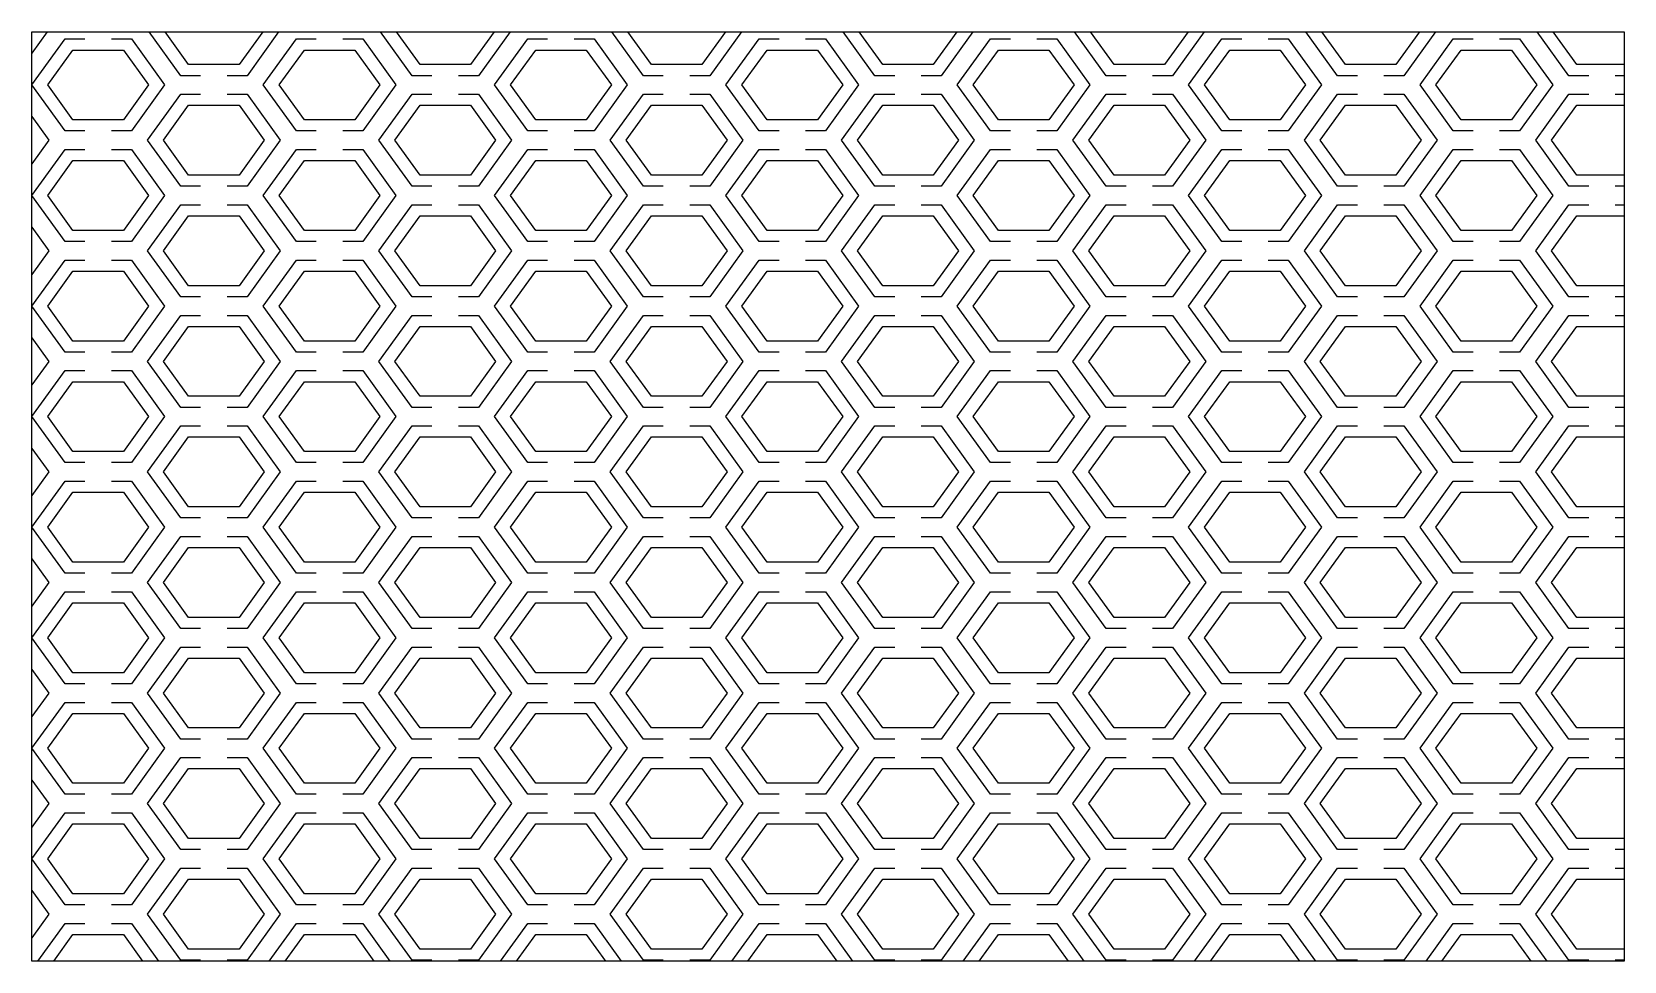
# Model space of a CAD drawing. Header units: millimetres. Extents: x 0 to 120, y 0 to 70.
import ezdxf

# ---------------------------------------------------------------- set-up
doc = ezdxf.new("R2010")
doc.units = ezdxf.units.MM
doc.layers.add('CUT', color=1, linetype='CONTINUOUS')

msp = doc.modelspace()

# ---------------------------------------------------------------- linework, layer by layer
at = {"layer": 'CUT'}
for p, q in [((1.1636, 70), (0, 68.3877)), ((120, 66.7), (119.334, 66.7)), ((119.334, 65.3), (120, 65.3)), ((120, 58.3718), (119.334, 58.3718)), ((119.334, 56.9718), (120, 56.9718)), ((120, 50.0436), (119.334, 50.0436)), ((119.334, 48.6436), (120, 48.6436)), ((120, 41.7154), (119.334, 41.7154)), ((119.334, 40.3154), (120, 40.3154)), ((120, 33.3872), (119.334, 33.3872)), ((119.334, 31.9872), (120, 31.9872)), ((120, 25.059), (119.334, 25.059)), ((119.334, 23.659), (120, 23.659)), ((120, 16.7308), (119.334, 16.7308)), ((119.334, 15.3308), (120, 15.3308)), ((120, 8.4026), (119.334, 8.4026)), ((119.334, 7.0026), (120, 7.0026)), ((120, 0.0744), (119.334, 0.0744))]:
    msp.add_line(p, q, dxfattribs=at)
for points in [[(0, 70), (120, 70), (120, 0), (0, 0), (0, 70)], [(12.718, 66.7), (11.218, 66.7), (8.8364, 70)], [(17.3996, 70), (15.618, 67.5314), (11.818, 67.5314), (10.0364, 70)], [(18.5996, 70), (16.218, 66.7), (14.718, 66.7)], [(30.154, 66.7), (28.654, 66.7), (26.2724, 70)], [(34.8356, 70), (33.054, 67.5314), (29.254, 67.5314), (27.4724, 70)], [(36.0356, 70), (33.654, 66.7), (32.154, 66.7)], [(47.59, 66.7), (46.09, 66.7), (43.7084, 70)], [(52.2716, 70), (50.49, 67.5314), (46.69, 67.5314), (44.9084, 70)], [(53.4716, 70), (51.09, 66.7), (49.59, 66.7)], [(65.026, 66.7), (63.526, 66.7), (61.1444, 70)], [(69.7076, 70), (67.926, 67.5314), (64.126, 67.5314), (62.3444, 70)], [(70.9076, 70), (68.526, 66.7), (67.026, 66.7)], [(82.462, 66.7), (80.962, 66.7), (78.5804, 70)], [(87.1436, 70), (85.362, 67.5314), (81.562, 67.5314), (79.7804, 70)], [(88.3436, 70), (85.962, 66.7), (84.462, 66.7)], [(99.898, 66.7), (98.398, 66.7), (96.0164, 70)], [(104.5796, 70), (102.798, 67.5314), (98.998, 67.5314), (97.2164, 70)], [(105.7796, 70), (103.398, 66.7), (101.898, 66.7)], [(117.334, 66.7), (115.834, 66.7), (113.4524, 70)], [(120, 67.5314), (116.434, 67.5314), (114.6524, 70)], [(4, 62.5359), (2.5, 62.5359), (0, 66), (2.5, 69.4641), (4, 69.4641)], [(8.8, 66), (6.9, 63.3673), (3.1, 63.3673), (1.2, 66), (3.1, 68.6327), (6.9, 68.6327), (8.8, 66)], [(6, 69.4641), (7.5, 69.4641), (10, 66), (7.5, 62.5359), (6, 62.5359)], [(21.436, 62.5359), (19.936, 62.5359), (17.436, 66), (19.936, 69.4641), (21.436, 69.4641)], [(26.236, 66), (24.336, 63.3673), (20.536, 63.3673), (18.636, 66), (20.536, 68.6327), (24.336, 68.6327), (26.236, 66)], [(23.436, 69.4641), (24.936, 69.4641), (27.436, 66), (24.936, 62.5359), (23.436, 62.5359)], [(38.872, 62.5359), (37.372, 62.5359), (34.872, 66), (37.372, 69.4641), (38.872, 69.4641)], [(43.672, 66), (41.772, 63.3673), (37.972, 63.3673), (36.072, 66), (37.972, 68.6327), (41.772, 68.6327), (43.672, 66)], [(40.872, 69.4641), (42.372, 69.4641), (44.872, 66), (42.372, 62.5359), (40.872, 62.5359)], [(56.308, 62.5359), (54.808, 62.5359), (52.308, 66), (54.808, 69.4641), (56.308, 69.4641)], [(61.108, 66), (59.208, 63.3673), (55.408, 63.3673), (53.508, 66), (55.408, 68.6327), (59.208, 68.6327), (61.108, 66)], [(58.308, 69.4641), (59.808, 69.4641), (62.308, 66), (59.808, 62.5359), (58.308, 62.5359)], [(73.744, 62.5359), (72.244, 62.5359), (69.744, 66), (72.244, 69.4641), (73.744, 69.4641)], [(78.544, 66), (76.644, 63.3673), (72.844, 63.3673), (70.944, 66), (72.844, 68.6327), (76.644, 68.6327), (78.544, 66)], [(75.744, 69.4641), (77.244, 69.4641), (79.744, 66), (77.244, 62.5359), (75.744, 62.5359)], [(91.18, 62.5359), (89.68, 62.5359), (87.18, 66), (89.68, 69.4641), (91.18, 69.4641)], [(95.98, 66), (94.08, 63.3673), (90.28, 63.3673), (88.38, 66), (90.28, 68.6327), (94.08, 68.6327), (95.98, 66)], [(93.18, 69.4641), (94.68, 69.4641), (97.18, 66), (94.68, 62.5359), (93.18, 62.5359)], [(108.616, 62.5359), (107.116, 62.5359), (104.616, 66), (107.116, 69.4641), (108.616, 69.4641)], [(113.416, 66), (111.516, 63.3673), (107.716, 63.3673), (105.816, 66), (107.716, 68.6327), (111.516, 68.6327), (113.416, 66)], [(110.616, 69.4641), (112.116, 69.4641), (114.616, 66), (112.116, 62.5359), (110.616, 62.5359)], [(12.718, 58.3718), (11.218, 58.3718), (8.718, 61.8359), (11.218, 65.3), (12.718, 65.3)], [(14.718, 65.3), (16.218, 65.3), (18.718, 61.8359), (16.218, 58.3718), (14.718, 58.3718)], [(30.154, 58.3718), (28.654, 58.3718), (26.154, 61.8359), (28.654, 65.3), (30.154, 65.3)], [(32.154, 65.3), (33.654, 65.3), (36.154, 61.8359), (33.654, 58.3718), (32.154, 58.3718)], [(47.59, 58.3718), (46.09, 58.3718), (43.59, 61.8359), (46.09, 65.3), (47.59, 65.3)], [(49.59, 65.3), (51.09, 65.3), (53.59, 61.8359), (51.09, 58.3718), (49.59, 58.3718)], [(65.026, 58.3718), (63.526, 58.3718), (61.026, 61.8359), (63.526, 65.3), (65.026, 65.3)], [(67.026, 65.3), (68.526, 65.3), (71.026, 61.8359), (68.526, 58.3718), (67.026, 58.3718)], [(82.462, 58.3718), (80.962, 58.3718), (78.462, 61.8359), (80.962, 65.3), (82.462, 65.3)], [(84.462, 65.3), (85.962, 65.3), (88.462, 61.8359), (85.962, 58.3718), (84.462, 58.3718)], [(99.898, 58.3718), (98.398, 58.3718), (95.898, 61.8359), (98.398, 65.3), (99.898, 65.3)], [(101.898, 65.3), (103.398, 65.3), (105.898, 61.8359), (103.398, 58.3718), (101.898, 58.3718)], [(117.334, 58.3718), (115.834, 58.3718), (113.334, 61.8359), (115.834, 65.3), (117.334, 65.3)], [(0, 63.6123), (1.282, 61.8359), (0, 60.0595)], [(17.518, 61.8359), (15.618, 59.2032), (11.818, 59.2032), (9.918, 61.8359), (11.818, 64.4686), (15.618, 64.4686), (17.518, 61.8359)], [(34.954, 61.8359), (33.054, 59.2032), (29.254, 59.2032), (27.354, 61.8359), (29.254, 64.4686), (33.054, 64.4686), (34.954, 61.8359)], [(52.39, 61.8359), (50.49, 59.2032), (46.69, 59.2032), (44.79, 61.8359), (46.69, 64.4686), (50.49, 64.4686), (52.39, 61.8359)], [(69.826, 61.8359), (67.926, 59.2032), (64.126, 59.2032), (62.226, 61.8359), (64.126, 64.4686), (67.926, 64.4686), (69.826, 61.8359)], [(87.262, 61.8359), (85.362, 59.2032), (81.562, 59.2032), (79.662, 61.8359), (81.562, 64.4686), (85.362, 64.4686), (87.262, 61.8359)], [(104.698, 61.8359), (102.798, 59.2032), (98.998, 59.2032), (97.098, 61.8359), (98.998, 64.4686), (102.798, 64.4686), (104.698, 61.8359)], [(120, 59.2032), (116.434, 59.2032), (114.534, 61.8359), (116.434, 64.4686), (120, 64.4686)], [(4, 54.2077), (2.5, 54.2077), (0, 57.6718), (2.5, 61.1359), (4, 61.1359)], [(8.8, 57.6718), (6.9, 55.0391), (3.1, 55.0391), (1.2, 57.6718), (3.1, 60.3045), (6.9, 60.3045), (8.8, 57.6718)], [(6, 61.1359), (7.5, 61.1359), (10, 57.6718), (7.5, 54.2077), (6, 54.2077)], [(21.436, 54.2077), (19.936, 54.2077), (17.436, 57.6718), (19.936, 61.1359), (21.436, 61.1359)], [(26.236, 57.6718), (24.336, 55.0391), (20.536, 55.0391), (18.636, 57.6718), (20.536, 60.3045), (24.336, 60.3045), (26.236, 57.6718)], [(23.436, 61.1359), (24.936, 61.1359), (27.436, 57.6718), (24.936, 54.2077), (23.436, 54.2077)], [(38.872, 54.2077), (37.372, 54.2077), (34.872, 57.6718), (37.372, 61.1359), (38.872, 61.1359)], [(43.672, 57.6718), (41.772, 55.0391), (37.972, 55.0391), (36.072, 57.6718), (37.972, 60.3045), (41.772, 60.3045), (43.672, 57.6718)], [(40.872, 61.1359), (42.372, 61.1359), (44.872, 57.6718), (42.372, 54.2077), (40.872, 54.2077)], [(56.308, 54.2077), (54.808, 54.2077), (52.308, 57.6718), (54.808, 61.1359), (56.308, 61.1359)], [(61.108, 57.6718), (59.208, 55.0391), (55.408, 55.0391), (53.508, 57.6718), (55.408, 60.3045), (59.208, 60.3045), (61.108, 57.6718)], [(58.308, 61.1359), (59.808, 61.1359), (62.308, 57.6718), (59.808, 54.2077), (58.308, 54.2077)], [(73.744, 54.2077), (72.244, 54.2077), (69.744, 57.6718), (72.244, 61.1359), (73.744, 61.1359)], [(78.544, 57.6718), (76.644, 55.0391), (72.844, 55.0391), (70.944, 57.6718), (72.844, 60.3045), (76.644, 60.3045), (78.544, 57.6718)], [(75.744, 61.1359), (77.244, 61.1359), (79.744, 57.6718), (77.244, 54.2077), (75.744, 54.2077)], [(91.18, 54.2077), (89.68, 54.2077), (87.18, 57.6718), (89.68, 61.1359), (91.18, 61.1359)], [(95.98, 57.6718), (94.08, 55.0391), (90.28, 55.0391), (88.38, 57.6718), (90.28, 60.3045), (94.08, 60.3045), (95.98, 57.6718)], [(93.18, 61.1359), (94.68, 61.1359), (97.18, 57.6718), (94.68, 54.2077), (93.18, 54.2077)], [(108.616, 54.2077), (107.116, 54.2077), (104.616, 57.6718), (107.116, 61.1359), (108.616, 61.1359)], [(113.416, 57.6718), (111.516, 55.0391), (107.716, 55.0391), (105.816, 57.6718), (107.716, 60.3045), (111.516, 60.3045), (113.416, 57.6718)], [(110.616, 61.1359), (112.116, 61.1359), (114.616, 57.6718), (112.116, 54.2077), (110.616, 54.2077)], [(12.718, 50.0436), (11.218, 50.0436), (8.718, 53.5077), (11.218, 56.9718), (12.718, 56.9718)], [(14.718, 56.9718), (16.218, 56.9718), (18.718, 53.5077), (16.218, 50.0436), (14.718, 50.0436)], [(30.154, 50.0436), (28.654, 50.0436), (26.154, 53.5077), (28.654, 56.9718), (30.154, 56.9718)], [(32.154, 56.9718), (33.654, 56.9718), (36.154, 53.5077), (33.654, 50.0436), (32.154, 50.0436)], [(47.59, 50.0436), (46.09, 50.0436), (43.59, 53.5077), (46.09, 56.9718), (47.59, 56.9718)], [(49.59, 56.9718), (51.09, 56.9718), (53.59, 53.5077), (51.09, 50.0436), (49.59, 50.0436)], [(65.026, 50.0436), (63.526, 50.0436), (61.026, 53.5077), (63.526, 56.9718), (65.026, 56.9718)], [(67.026, 56.9718), (68.526, 56.9718), (71.026, 53.5077), (68.526, 50.0436), (67.026, 50.0436)], [(82.462, 50.0436), (80.962, 50.0436), (78.462, 53.5077), (80.962, 56.9718), (82.462, 56.9718)], [(84.462, 56.9718), (85.962, 56.9718), (88.462, 53.5077), (85.962, 50.0436), (84.462, 50.0436)], [(99.898, 50.0436), (98.398, 50.0436), (95.898, 53.5077), (98.398, 56.9718), (99.898, 56.9718)], [(101.898, 56.9718), (103.398, 56.9718), (105.898, 53.5077), (103.398, 50.0436), (101.898, 50.0436)], [(117.334, 50.0436), (115.834, 50.0436), (113.334, 53.5077), (115.834, 56.9718), (117.334, 56.9718)], [(0, 55.2841), (1.282, 53.5077), (0, 51.7313)], [(17.518, 53.5077), (15.618, 50.875), (11.818, 50.875), (9.918, 53.5077), (11.818, 56.1404), (15.618, 56.1404), (17.518, 53.5077)], [(34.954, 53.5077), (33.054, 50.875), (29.254, 50.875), (27.354, 53.5077), (29.254, 56.1404), (33.054, 56.1404), (34.954, 53.5077)], [(52.39, 53.5077), (50.49, 50.875), (46.69, 50.875), (44.79, 53.5077), (46.69, 56.1404), (50.49, 56.1404), (52.39, 53.5077)], [(69.826, 53.5077), (67.926, 50.875), (64.126, 50.875), (62.226, 53.5077), (64.126, 56.1404), (67.926, 56.1404), (69.826, 53.5077)], [(87.262, 53.5077), (85.362, 50.875), (81.562, 50.875), (79.662, 53.5077), (81.562, 56.1404), (85.362, 56.1404), (87.262, 53.5077)], [(104.698, 53.5077), (102.798, 50.875), (98.998, 50.875), (97.098, 53.5077), (98.998, 56.1404), (102.798, 56.1404), (104.698, 53.5077)], [(120, 50.875), (116.434, 50.875), (114.534, 53.5077), (116.434, 56.1404), (120, 56.1404)], [(4, 45.8795), (2.5, 45.8795), (0, 49.3436), (2.5, 52.8077), (4, 52.8077)], [(6, 52.8077), (7.5, 52.8077), (10, 49.3436), (7.5, 45.8795), (6, 45.8795)], [(21.436, 45.8795), (19.936, 45.8795), (17.436, 49.3436), (19.936, 52.8077), (21.436, 52.8077)], [(23.436, 52.8077), (24.936, 52.8077), (27.436, 49.3436), (24.936, 45.8795), (23.436, 45.8795)], [(38.872, 45.8795), (37.372, 45.8795), (34.872, 49.3436), (37.372, 52.8077), (38.872, 52.8077)], [(40.872, 52.8077), (42.372, 52.8077), (44.872, 49.3436), (42.372, 45.8795), (40.872, 45.8795)], [(56.308, 45.8795), (54.808, 45.8795), (52.308, 49.3436), (54.808, 52.8077), (56.308, 52.8077)], [(58.308, 52.8077), (59.808, 52.8077), (62.308, 49.3436), (59.808, 45.8795), (58.308, 45.8795)], [(73.744, 45.8795), (72.244, 45.8795), (69.744, 49.3436), (72.244, 52.8077), (73.744, 52.8077)], [(75.744, 52.8077), (77.244, 52.8077), (79.744, 49.3436), (77.244, 45.8795), (75.744, 45.8795)], [(91.18, 45.8795), (89.68, 45.8795), (87.18, 49.3436), (89.68, 52.8077), (91.18, 52.8077)], [(93.18, 52.8077), (94.68, 52.8077), (97.18, 49.3436), (94.68, 45.8795), (93.18, 45.8795)], [(108.616, 45.8795), (107.116, 45.8795), (104.616, 49.3436), (107.116, 52.8077), (108.616, 52.8077)], [(110.616, 52.8077), (112.116, 52.8077), (114.616, 49.3436), (112.116, 45.8795), (110.616, 45.8795)], [(8.8, 49.3436), (6.9, 46.7109), (3.1, 46.7109), (1.2, 49.3436), (3.1, 51.9763), (6.9, 51.9763), (8.8, 49.3436)], [(26.236, 49.3436), (24.336, 46.7109), (20.536, 46.7109), (18.636, 49.3436), (20.536, 51.9763), (24.336, 51.9763), (26.236, 49.3436)], [(43.672, 49.3436), (41.772, 46.7109), (37.972, 46.7109), (36.072, 49.3436), (37.972, 51.9763), (41.772, 51.9763), (43.672, 49.3436)], [(61.108, 49.3436), (59.208, 46.7109), (55.408, 46.7109), (53.508, 49.3436), (55.408, 51.9763), (59.208, 51.9763), (61.108, 49.3436)], [(78.544, 49.3436), (76.644, 46.7109), (72.844, 46.7109), (70.944, 49.3436), (72.844, 51.9763), (76.644, 51.9763), (78.544, 49.3436)], [(95.98, 49.3436), (94.08, 46.7109), (90.28, 46.7109), (88.38, 49.3436), (90.28, 51.9763), (94.08, 51.9763), (95.98, 49.3436)], [(113.416, 49.3436), (111.516, 46.7109), (107.716, 46.7109), (105.816, 49.3436), (107.716, 51.9763), (111.516, 51.9763), (113.416, 49.3436)], [(12.718, 41.7154), (11.218, 41.7154), (8.718, 45.1795), (11.218, 48.6436), (12.718, 48.6436)], [(14.718, 48.6436), (16.218, 48.6436), (18.718, 45.1795), (16.218, 41.7154), (14.718, 41.7154)], [(30.154, 41.7154), (28.654, 41.7154), (26.154, 45.1795), (28.654, 48.6436), (30.154, 48.6436)], [(32.154, 48.6436), (33.654, 48.6436), (36.154, 45.1795), (33.654, 41.7154), (32.154, 41.7154)], [(47.59, 41.7154), (46.09, 41.7154), (43.59, 45.1795), (46.09, 48.6436), (47.59, 48.6436)], [(49.59, 48.6436), (51.09, 48.6436), (53.59, 45.1795), (51.09, 41.7154), (49.59, 41.7154)], [(65.026, 41.7154), (63.526, 41.7154), (61.026, 45.1795), (63.526, 48.6436), (65.026, 48.6436)], [(67.026, 48.6436), (68.526, 48.6436), (71.026, 45.1795), (68.526, 41.7154), (67.026, 41.7154)], [(82.462, 41.7154), (80.962, 41.7154), (78.462, 45.1795), (80.962, 48.6436), (82.462, 48.6436)], [(84.462, 48.6436), (85.962, 48.6436), (88.462, 45.1795), (85.962, 41.7154), (84.462, 41.7154)], [(99.898, 41.7154), (98.398, 41.7154), (95.898, 45.1795), (98.398, 48.6436), (99.898, 48.6436)], [(101.898, 48.6436), (103.398, 48.6436), (105.898, 45.1795), (103.398, 41.7154), (101.898, 41.7154)], [(117.334, 41.7154), (115.834, 41.7154), (113.334, 45.1795), (115.834, 48.6436), (117.334, 48.6436)], [(0, 46.9559), (1.282, 45.1795), (0, 43.4031)], [(17.518, 45.1795), (15.618, 42.5468), (11.818, 42.5468), (9.918, 45.1795), (11.818, 47.8122), (15.618, 47.8122), (17.518, 45.1795)], [(34.954, 45.1795), (33.054, 42.5468), (29.254, 42.5468), (27.354, 45.1795), (29.254, 47.8122), (33.054, 47.8122), (34.954, 45.1795)], [(52.39, 45.1795), (50.49, 42.5468), (46.69, 42.5468), (44.79, 45.1795), (46.69, 47.8122), (50.49, 47.8122), (52.39, 45.1795)], [(69.826, 45.1795), (67.926, 42.5468), (64.126, 42.5468), (62.226, 45.1795), (64.126, 47.8122), (67.926, 47.8122), (69.826, 45.1795)], [(87.262, 45.1795), (85.362, 42.5468), (81.562, 42.5468), (79.662, 45.1795), (81.562, 47.8122), (85.362, 47.8122), (87.262, 45.1795)], [(104.698, 45.1795), (102.798, 42.5468), (98.998, 42.5468), (97.098, 45.1795), (98.998, 47.8122), (102.798, 47.8122), (104.698, 45.1795)], [(120, 42.5468), (116.434, 42.5468), (114.534, 45.1795), (116.434, 47.8122), (120, 47.8122)], [(4, 37.5513), (2.5, 37.5513), (0, 41.0154), (2.5, 44.4795), (4, 44.4795)], [(6, 44.4795), (7.5, 44.4795), (10, 41.0154), (7.5, 37.5513), (6, 37.5513)], [(21.436, 37.5513), (19.936, 37.5513), (17.436, 41.0154), (19.936, 44.4795), (21.436, 44.4795)], [(23.436, 44.4795), (24.936, 44.4795), (27.436, 41.0154), (24.936, 37.5513), (23.436, 37.5513)], [(38.872, 37.5513), (37.372, 37.5513), (34.872, 41.0154), (37.372, 44.4795), (38.872, 44.4795)], [(40.872, 44.4795), (42.372, 44.4795), (44.872, 41.0154), (42.372, 37.5513), (40.872, 37.5513)], [(56.308, 37.5513), (54.808, 37.5513), (52.308, 41.0154), (54.808, 44.4795), (56.308, 44.4795)], [(58.308, 44.4795), (59.808, 44.4795), (62.308, 41.0154), (59.808, 37.5513), (58.308, 37.5513)], [(73.744, 37.5513), (72.244, 37.5513), (69.744, 41.0154), (72.244, 44.4795), (73.744, 44.4795)], [(75.744, 44.4795), (77.244, 44.4795), (79.744, 41.0154), (77.244, 37.5513), (75.744, 37.5513)], [(91.18, 37.5513), (89.68, 37.5513), (87.18, 41.0154), (89.68, 44.4795), (91.18, 44.4795)], [(93.18, 44.4795), (94.68, 44.4795), (97.18, 41.0154), (94.68, 37.5513), (93.18, 37.5513)], [(108.616, 37.5513), (107.116, 37.5513), (104.616, 41.0154), (107.116, 44.4795), (108.616, 44.4795)], [(110.616, 44.4795), (112.116, 44.4795), (114.616, 41.0154), (112.116, 37.5513), (110.616, 37.5513)], [(8.8, 41.0154), (6.9, 38.3827), (3.1, 38.3827), (1.2, 41.0154), (3.1, 43.6481), (6.9, 43.6481), (8.8, 41.0154)], [(26.236, 41.0154), (24.336, 38.3827), (20.536, 38.3827), (18.636, 41.0154), (20.536, 43.6481), (24.336, 43.6481), (26.236, 41.0154)], [(43.672, 41.0154), (41.772, 38.3827), (37.972, 38.3827), (36.072, 41.0154), (37.972, 43.6481), (41.772, 43.6481), (43.672, 41.0154)], [(61.108, 41.0154), (59.208, 38.3827), (55.408, 38.3827), (53.508, 41.0154), (55.408, 43.6481), (59.208, 43.6481), (61.108, 41.0154)], [(78.544, 41.0154), (76.644, 38.3827), (72.844, 38.3827), (70.944, 41.0154), (72.844, 43.6481), (76.644, 43.6481), (78.544, 41.0154)], [(95.98, 41.0154), (94.08, 38.3827), (90.28, 38.3827), (88.38, 41.0154), (90.28, 43.6481), (94.08, 43.6481), (95.98, 41.0154)], [(113.416, 41.0154), (111.516, 38.3827), (107.716, 38.3827), (105.816, 41.0154), (107.716, 43.6481), (111.516, 43.6481), (113.416, 41.0154)], [(12.718, 33.3872), (11.218, 33.3872), (8.718, 36.8513), (11.218, 40.3154), (12.718, 40.3154)], [(14.718, 40.3154), (16.218, 40.3154), (18.718, 36.8513), (16.218, 33.3872), (14.718, 33.3872)], [(30.154, 33.3872), (28.654, 33.3872), (26.154, 36.8513), (28.654, 40.3154), (30.154, 40.3154)], [(32.154, 40.3154), (33.654, 40.3154), (36.154, 36.8513), (33.654, 33.3872), (32.154, 33.3872)], [(47.59, 33.3872), (46.09, 33.3872), (43.59, 36.8513), (46.09, 40.3154), (47.59, 40.3154)], [(49.59, 40.3154), (51.09, 40.3154), (53.59, 36.8513), (51.09, 33.3872), (49.59, 33.3872)], [(65.026, 33.3872), (63.526, 33.3872), (61.026, 36.8513), (63.526, 40.3154), (65.026, 40.3154)], [(67.026, 40.3154), (68.526, 40.3154), (71.026, 36.8513), (68.526, 33.3872), (67.026, 33.3872)], [(82.462, 33.3872), (80.962, 33.3872), (78.462, 36.8513), (80.962, 40.3154), (82.462, 40.3154)], [(84.462, 40.3154), (85.962, 40.3154), (88.462, 36.8513), (85.962, 33.3872), (84.462, 33.3872)], [(99.898, 33.3872), (98.398, 33.3872), (95.898, 36.8513), (98.398, 40.3154), (99.898, 40.3154)], [(101.898, 40.3154), (103.398, 40.3154), (105.898, 36.8513), (103.398, 33.3872), (101.898, 33.3872)], [(117.334, 33.3872), (115.834, 33.3872), (113.334, 36.8513), (115.834, 40.3154), (117.334, 40.3154)], [(0, 38.6277), (1.282, 36.8513), (0, 35.0749)], [(17.518, 36.8513), (15.618, 34.2186), (11.818, 34.2186), (9.918, 36.8513), (11.818, 39.484), (15.618, 39.484), (17.518, 36.8513)], [(34.954, 36.8513), (33.054, 34.2186), (29.254, 34.2186), (27.354, 36.8513), (29.254, 39.484), (33.054, 39.484), (34.954, 36.8513)], [(52.39, 36.8513), (50.49, 34.2186), (46.69, 34.2186), (44.79, 36.8513), (46.69, 39.484), (50.49, 39.484), (52.39, 36.8513)], [(69.826, 36.8513), (67.926, 34.2186), (64.126, 34.2186), (62.226, 36.8513), (64.126, 39.484), (67.926, 39.484), (69.826, 36.8513)], [(87.262, 36.8513), (85.362, 34.2186), (81.562, 34.2186), (79.662, 36.8513), (81.562, 39.484), (85.362, 39.484), (87.262, 36.8513)], [(104.698, 36.8513), (102.798, 34.2186), (98.998, 34.2186), (97.098, 36.8513), (98.998, 39.484), (102.798, 39.484), (104.698, 36.8513)], [(120, 34.2186), (116.434, 34.2186), (114.534, 36.8513), (116.434, 39.484), (120, 39.484)], [(4, 29.2231), (2.5, 29.2231), (0, 32.6872), (2.5, 36.1513), (4, 36.1513)], [(6, 36.1513), (7.5, 36.1513), (10, 32.6872), (7.5, 29.2231), (6, 29.2231)], [(21.436, 29.2231), (19.936, 29.2231), (17.436, 32.6872), (19.936, 36.1513), (21.436, 36.1513)], [(23.436, 36.1513), (24.936, 36.1513), (27.436, 32.6872), (24.936, 29.2231), (23.436, 29.2231)], [(38.872, 29.2231), (37.372, 29.2231), (34.872, 32.6872), (37.372, 36.1513), (38.872, 36.1513)], [(40.872, 36.1513), (42.372, 36.1513), (44.872, 32.6872), (42.372, 29.2231), (40.872, 29.2231)], [(56.308, 29.2231), (54.808, 29.2231), (52.308, 32.6872), (54.808, 36.1513), (56.308, 36.1513)], [(58.308, 36.1513), (59.808, 36.1513), (62.308, 32.6872), (59.808, 29.2231), (58.308, 29.2231)], [(73.744, 29.2231), (72.244, 29.2231), (69.744, 32.6872), (72.244, 36.1513), (73.744, 36.1513)], [(75.744, 36.1513), (77.244, 36.1513), (79.744, 32.6872), (77.244, 29.2231), (75.744, 29.2231)], [(91.18, 29.2231), (89.68, 29.2231), (87.18, 32.6872), (89.68, 36.1513), (91.18, 36.1513)], [(93.18, 36.1513), (94.68, 36.1513), (97.18, 32.6872), (94.68, 29.2231), (93.18, 29.2231)], [(108.616, 29.2231), (107.116, 29.2231), (104.616, 32.6872), (107.116, 36.1513), (108.616, 36.1513)], [(110.616, 36.1513), (112.116, 36.1513), (114.616, 32.6872), (112.116, 29.2231), (110.616, 29.2231)], [(8.8, 32.6872), (6.9, 30.0545), (3.1, 30.0545), (1.2, 32.6872), (3.1, 35.3199), (6.9, 35.3199), (8.8, 32.6872)], [(26.236, 32.6872), (24.336, 30.0545), (20.536, 30.0545), (18.636, 32.6872), (20.536, 35.3199), (24.336, 35.3199), (26.236, 32.6872)], [(43.672, 32.6872), (41.772, 30.0545), (37.972, 30.0545), (36.072, 32.6872), (37.972, 35.3199), (41.772, 35.3199), (43.672, 32.6872)], [(61.108, 32.6872), (59.208, 30.0545), (55.408, 30.0545), (53.508, 32.6872), (55.408, 35.3199), (59.208, 35.3199), (61.108, 32.6872)], [(78.544, 32.6872), (76.644, 30.0545), (72.844, 30.0545), (70.944, 32.6872), (72.844, 35.3199), (76.644, 35.3199), (78.544, 32.6872)], [(95.98, 32.6872), (94.08, 30.0545), (90.28, 30.0545), (88.38, 32.6872), (90.28, 35.3199), (94.08, 35.3199), (95.98, 32.6872)], [(113.416, 32.6872), (111.516, 30.0545), (107.716, 30.0545), (105.816, 32.6872), (107.716, 35.3199), (111.516, 35.3199), (113.416, 32.6872)], [(12.718, 25.059), (11.218, 25.059), (8.718, 28.5231), (11.218, 31.9872), (12.718, 31.9872)], [(14.718, 31.9872), (16.218, 31.9872), (18.718, 28.5231), (16.218, 25.059), (14.718, 25.059)], [(30.154, 25.059), (28.654, 25.059), (26.154, 28.5231), (28.654, 31.9872), (30.154, 31.9872)], [(32.154, 31.9872), (33.654, 31.9872), (36.154, 28.5231), (33.654, 25.059), (32.154, 25.059)], [(47.59, 25.059), (46.09, 25.059), (43.59, 28.5231), (46.09, 31.9872), (47.59, 31.9872)], [(49.59, 31.9872), (51.09, 31.9872), (53.59, 28.5231), (51.09, 25.059), (49.59, 25.059)], [(65.026, 25.059), (63.526, 25.059), (61.026, 28.5231), (63.526, 31.9872), (65.026, 31.9872)], [(67.026, 31.9872), (68.526, 31.9872), (71.026, 28.5231), (68.526, 25.059), (67.026, 25.059)], [(82.462, 25.059), (80.962, 25.059), (78.462, 28.5231), (80.962, 31.9872), (82.462, 31.9872)], [(84.462, 31.9872), (85.962, 31.9872), (88.462, 28.5231), (85.962, 25.059), (84.462, 25.059)], [(99.898, 25.059), (98.398, 25.059), (95.898, 28.5231), (98.398, 31.9872), (99.898, 31.9872)], [(101.898, 31.9872), (103.398, 31.9872), (105.898, 28.5231), (103.398, 25.059), (101.898, 25.059)], [(117.334, 25.059), (115.834, 25.059), (113.334, 28.5231), (115.834, 31.9872), (117.334, 31.9872)], [(0, 30.2995), (1.282, 28.5231), (0, 26.7467)], [(17.518, 28.5231), (15.618, 25.8904), (11.818, 25.8904), (9.918, 28.5231), (11.818, 31.1558), (15.618, 31.1558), (17.518, 28.5231)], [(34.954, 28.5231), (33.054, 25.8904), (29.254, 25.8904), (27.354, 28.5231), (29.254, 31.1558), (33.054, 31.1558), (34.954, 28.5231)], [(52.39, 28.5231), (50.49, 25.8904), (46.69, 25.8904), (44.79, 28.5231), (46.69, 31.1558), (50.49, 31.1558), (52.39, 28.5231)], [(69.826, 28.5231), (67.926, 25.8904), (64.126, 25.8904), (62.226, 28.5231), (64.126, 31.1558), (67.926, 31.1558), (69.826, 28.5231)], [(87.262, 28.5231), (85.362, 25.8904), (81.562, 25.8904), (79.662, 28.5231), (81.562, 31.1558), (85.362, 31.1558), (87.262, 28.5231)], [(104.698, 28.5231), (102.798, 25.8904), (98.998, 25.8904), (97.098, 28.5231), (98.998, 31.1558), (102.798, 31.1558), (104.698, 28.5231)], [(120, 25.8904), (116.434, 25.8904), (114.534, 28.5231), (116.434, 31.1558), (120, 31.1558)], [(4, 20.8949), (2.5, 20.8949), (0, 24.359), (2.5, 27.8231), (4, 27.8231)], [(6, 27.8231), (7.5, 27.8231), (10, 24.359), (7.5, 20.8949), (6, 20.8949)], [(21.436, 20.8949), (19.936, 20.8949), (17.436, 24.359), (19.936, 27.8231), (21.436, 27.8231)], [(23.436, 27.8231), (24.936, 27.8231), (27.436, 24.359), (24.936, 20.8949), (23.436, 20.8949)], [(38.872, 20.8949), (37.372, 20.8949), (34.872, 24.359), (37.372, 27.8231), (38.872, 27.8231)], [(40.872, 27.8231), (42.372, 27.8231), (44.872, 24.359), (42.372, 20.8949), (40.872, 20.8949)], [(56.308, 20.8949), (54.808, 20.8949), (52.308, 24.359), (54.808, 27.8231), (56.308, 27.8231)], [(58.308, 27.8231), (59.808, 27.8231), (62.308, 24.359), (59.808, 20.8949), (58.308, 20.8949)], [(73.744, 20.8949), (72.244, 20.8949), (69.744, 24.359), (72.244, 27.8231), (73.744, 27.8231)], [(75.744, 27.8231), (77.244, 27.8231), (79.744, 24.359), (77.244, 20.8949), (75.744, 20.8949)], [(91.18, 20.8949), (89.68, 20.8949), (87.18, 24.359), (89.68, 27.8231), (91.18, 27.8231)], [(93.18, 27.8231), (94.68, 27.8231), (97.18, 24.359), (94.68, 20.8949), (93.18, 20.8949)], [(108.616, 20.8949), (107.116, 20.8949), (104.616, 24.359), (107.116, 27.8231), (108.616, 27.8231)], [(110.616, 27.8231), (112.116, 27.8231), (114.616, 24.359), (112.116, 20.8949), (110.616, 20.8949)], [(8.8, 24.359), (6.9, 21.7263), (3.1, 21.7263), (1.2, 24.359), (3.1, 26.9917), (6.9, 26.9917), (8.8, 24.359)], [(26.236, 24.359), (24.336, 21.7263), (20.536, 21.7263), (18.636, 24.359), (20.536, 26.9917), (24.336, 26.9917), (26.236, 24.359)], [(43.672, 24.359), (41.772, 21.7263), (37.972, 21.7263), (36.072, 24.359), (37.972, 26.9917), (41.772, 26.9917), (43.672, 24.359)], [(61.108, 24.359), (59.208, 21.7263), (55.408, 21.7263), (53.508, 24.359), (55.408, 26.9917), (59.208, 26.9917), (61.108, 24.359)], [(78.544, 24.359), (76.644, 21.7263), (72.844, 21.7263), (70.944, 24.359), (72.844, 26.9917), (76.644, 26.9917), (78.544, 24.359)], [(95.98, 24.359), (94.08, 21.7263), (90.28, 21.7263), (88.38, 24.359), (90.28, 26.9917), (94.08, 26.9917), (95.98, 24.359)], [(113.416, 24.359), (111.516, 21.7263), (107.716, 21.7263), (105.816, 24.359), (107.716, 26.9917), (111.516, 26.9917), (113.416, 24.359)], [(12.718, 16.7308), (11.218, 16.7308), (8.718, 20.1949), (11.218, 23.659), (12.718, 23.659)], [(17.518, 20.1949), (15.618, 17.5622), (11.818, 17.5622), (9.918, 20.1949), (11.818, 22.8276), (15.618, 22.8276), (17.518, 20.1949)], [(14.718, 23.659), (16.218, 23.659), (18.718, 20.1949), (16.218, 16.7308), (14.718, 16.7308)], [(30.154, 16.7308), (28.654, 16.7308), (26.154, 20.1949), (28.654, 23.659), (30.154, 23.659)], [(34.954, 20.1949), (33.054, 17.5622), (29.254, 17.5622), (27.354, 20.1949), (29.254, 22.8276), (33.054, 22.8276), (34.954, 20.1949)], [(32.154, 23.659), (33.654, 23.659), (36.154, 20.1949), (33.654, 16.7308), (32.154, 16.7308)], [(47.59, 16.7308), (46.09, 16.7308), (43.59, 20.1949), (46.09, 23.659), (47.59, 23.659)], [(52.39, 20.1949), (50.49, 17.5622), (46.69, 17.5622), (44.79, 20.1949), (46.69, 22.8276), (50.49, 22.8276), (52.39, 20.1949)], [(49.59, 23.659), (51.09, 23.659), (53.59, 20.1949), (51.09, 16.7308), (49.59, 16.7308)], [(65.026, 16.7308), (63.526, 16.7308), (61.026, 20.1949), (63.526, 23.659), (65.026, 23.659)], [(69.826, 20.1949), (67.926, 17.5622), (64.126, 17.5622), (62.226, 20.1949), (64.126, 22.8276), (67.926, 22.8276), (69.826, 20.1949)], [(67.026, 23.659), (68.526, 23.659), (71.026, 20.1949), (68.526, 16.7308), (67.026, 16.7308)], [(82.462, 16.7308), (80.962, 16.7308), (78.462, 20.1949), (80.962, 23.659), (82.462, 23.659)], [(87.262, 20.1949), (85.362, 17.5622), (81.562, 17.5622), (79.662, 20.1949), (81.562, 22.8276), (85.362, 22.8276), (87.262, 20.1949)], [(84.462, 23.659), (85.962, 23.659), (88.462, 20.1949), (85.962, 16.7308), (84.462, 16.7308)], [(99.898, 16.7308), (98.398, 16.7308), (95.898, 20.1949), (98.398, 23.659), (99.898, 23.659)], [(104.698, 20.1949), (102.798, 17.5622), (98.998, 17.5622), (97.098, 20.1949), (98.998, 22.8276), (102.798, 22.8276), (104.698, 20.1949)], [(101.898, 23.659), (103.398, 23.659), (105.898, 20.1949), (103.398, 16.7308), (101.898, 16.7308)], [(117.334, 16.7308), (115.834, 16.7308), (113.334, 20.1949), (115.834, 23.659), (117.334, 23.659)], [(120, 17.5622), (116.434, 17.5622), (114.534, 20.1949), (116.434, 22.8276), (120, 22.8276)], [(0, 21.9713), (1.282, 20.1949), (0, 18.4185)], [(4, 12.5667), (2.5, 12.5667), (0, 16.0308), (2.5, 19.4949), (4, 19.4949)], [(6, 19.4949), (7.5, 19.4949), (10, 16.0308), (7.5, 12.5667), (6, 12.5667)], [(21.436, 12.5667), (19.936, 12.5667), (17.436, 16.0308), (19.936, 19.4949), (21.436, 19.4949)], [(23.436, 19.4949), (24.936, 19.4949), (27.436, 16.0308), (24.936, 12.5667), (23.436, 12.5667)], [(38.872, 12.5667), (37.372, 12.5667), (34.872, 16.0308), (37.372, 19.4949), (38.872, 19.4949)], [(40.872, 19.4949), (42.372, 19.4949), (44.872, 16.0308), (42.372, 12.5667), (40.872, 12.5667)], [(56.308, 12.5667), (54.808, 12.5667), (52.308, 16.0308), (54.808, 19.4949), (56.308, 19.4949)], [(58.308, 19.4949), (59.808, 19.4949), (62.308, 16.0308), (59.808, 12.5667), (58.308, 12.5667)], [(73.744, 12.5667), (72.244, 12.5667), (69.744, 16.0308), (72.244, 19.4949), (73.744, 19.4949)], [(75.744, 19.4949), (77.244, 19.4949), (79.744, 16.0308), (77.244, 12.5667), (75.744, 12.5667)], [(91.18, 12.5667), (89.68, 12.5667), (87.18, 16.0308), (89.68, 19.4949), (91.18, 19.4949)], [(93.18, 19.4949), (94.68, 19.4949), (97.18, 16.0308), (94.68, 12.5667), (93.18, 12.5667)], [(108.616, 12.5667), (107.116, 12.5667), (104.616, 16.0308), (107.116, 19.4949), (108.616, 19.4949)], [(110.616, 19.4949), (112.116, 19.4949), (114.616, 16.0308), (112.116, 12.5667), (110.616, 12.5667)], [(8.8, 16.0308), (6.9, 13.3981), (3.1, 13.3981), (1.2, 16.0308), (3.1, 18.6635), (6.9, 18.6635), (8.8, 16.0308)], [(26.236, 16.0308), (24.336, 13.3981), (20.536, 13.3981), (18.636, 16.0308), (20.536, 18.6635), (24.336, 18.6635), (26.236, 16.0308)], [(43.672, 16.0308), (41.772, 13.3981), (37.972, 13.3981), (36.072, 16.0308), (37.972, 18.6635), (41.772, 18.6635), (43.672, 16.0308)], [(61.108, 16.0308), (59.208, 13.3981), (55.408, 13.3981), (53.508, 16.0308), (55.408, 18.6635), (59.208, 18.6635), (61.108, 16.0308)], [(78.544, 16.0308), (76.644, 13.3981), (72.844, 13.3981), (70.944, 16.0308), (72.844, 18.6635), (76.644, 18.6635), (78.544, 16.0308)], [(95.98, 16.0308), (94.08, 13.3981), (90.28, 13.3981), (88.38, 16.0308), (90.28, 18.6635), (94.08, 18.6635), (95.98, 16.0308)], [(113.416, 16.0308), (111.516, 13.3981), (107.716, 13.3981), (105.816, 16.0308), (107.716, 18.6635), (111.516, 18.6635), (113.416, 16.0308)], [(12.718, 8.4026), (11.218, 8.4026), (8.718, 11.8667), (11.218, 15.3308), (12.718, 15.3308)], [(17.518, 11.8667), (15.618, 9.234), (11.818, 9.234), (9.918, 11.8667), (11.818, 14.4994), (15.618, 14.4994), (17.518, 11.8667)], [(14.718, 15.3308), (16.218, 15.3308), (18.718, 11.8667), (16.218, 8.4026), (14.718, 8.4026)], [(30.154, 8.4026), (28.654, 8.4026), (26.154, 11.8667), (28.654, 15.3308), (30.154, 15.3308)], [(34.954, 11.8667), (33.054, 9.234), (29.254, 9.234), (27.354, 11.8667), (29.254, 14.4994), (33.054, 14.4994), (34.954, 11.8667)], [(32.154, 15.3308), (33.654, 15.3308), (36.154, 11.8667), (33.654, 8.4026), (32.154, 8.4026)], [(47.59, 8.4026), (46.09, 8.4026), (43.59, 11.8667), (46.09, 15.3308), (47.59, 15.3308)], [(52.39, 11.8667), (50.49, 9.234), (46.69, 9.234), (44.79, 11.8667), (46.69, 14.4994), (50.49, 14.4994), (52.39, 11.8667)], [(49.59, 15.3308), (51.09, 15.3308), (53.59, 11.8667), (51.09, 8.4026), (49.59, 8.4026)], [(65.026, 8.4026), (63.526, 8.4026), (61.026, 11.8667), (63.526, 15.3308), (65.026, 15.3308)], [(69.826, 11.8667), (67.926, 9.234), (64.126, 9.234), (62.226, 11.8667), (64.126, 14.4994), (67.926, 14.4994), (69.826, 11.8667)], [(67.026, 15.3308), (68.526, 15.3308), (71.026, 11.8667), (68.526, 8.4026), (67.026, 8.4026)], [(82.462, 8.4026), (80.962, 8.4026), (78.462, 11.8667), (80.962, 15.3308), (82.462, 15.3308)], [(87.262, 11.8667), (85.362, 9.234), (81.562, 9.234), (79.662, 11.8667), (81.562, 14.4994), (85.362, 14.4994), (87.262, 11.8667)], [(84.462, 15.3308), (85.962, 15.3308), (88.462, 11.8667), (85.962, 8.4026), (84.462, 8.4026)], [(99.898, 8.4026), (98.398, 8.4026), (95.898, 11.8667), (98.398, 15.3308), (99.898, 15.3308)], [(104.698, 11.8667), (102.798, 9.234), (98.998, 9.234), (97.098, 11.8667), (98.998, 14.4994), (102.798, 14.4994), (104.698, 11.8667)], [(101.898, 15.3308), (103.398, 15.3308), (105.898, 11.8667), (103.398, 8.4026), (101.898, 8.4026)], [(117.334, 8.4026), (115.834, 8.4026), (113.334, 11.8667), (115.834, 15.3308), (117.334, 15.3308)], [(120, 9.234), (116.434, 9.234), (114.534, 11.8667), (116.434, 14.4994), (120, 14.4994)], [(0, 13.6431), (1.282, 11.8667), (0, 10.0903)], [(4, 4.2385), (2.5, 4.2385), (0, 7.7026), (2.5, 11.1667), (4, 11.1667)], [(6, 11.1667), (7.5, 11.1667), (10, 7.7026), (7.5, 4.2385), (6, 4.2385)], [(21.436, 4.2385), (19.936, 4.2385), (17.436, 7.7026), (19.936, 11.1667), (21.436, 11.1667)], [(23.436, 11.1667), (24.936, 11.1667), (27.436, 7.7026), (24.936, 4.2385), (23.436, 4.2385)], [(38.872, 4.2385), (37.372, 4.2385), (34.872, 7.7026), (37.372, 11.1667), (38.872, 11.1667)], [(40.872, 11.1667), (42.372, 11.1667), (44.872, 7.7026), (42.372, 4.2385), (40.872, 4.2385)], [(56.308, 4.2385), (54.808, 4.2385), (52.308, 7.7026), (54.808, 11.1667), (56.308, 11.1667)], [(58.308, 11.1667), (59.808, 11.1667), (62.308, 7.7026), (59.808, 4.2385), (58.308, 4.2385)], [(73.744, 4.2385), (72.244, 4.2385), (69.744, 7.7026), (72.244, 11.1667), (73.744, 11.1667)], [(75.744, 11.1667), (77.244, 11.1667), (79.744, 7.7026), (77.244, 4.2385), (75.744, 4.2385)], [(91.18, 4.2385), (89.68, 4.2385), (87.18, 7.7026), (89.68, 11.1667), (91.18, 11.1667)], [(93.18, 11.1667), (94.68, 11.1667), (97.18, 7.7026), (94.68, 4.2385), (93.18, 4.2385)], [(108.616, 4.2385), (107.116, 4.2385), (104.616, 7.7026), (107.116, 11.1667), (108.616, 11.1667)], [(110.616, 11.1667), (112.116, 11.1667), (114.616, 7.7026), (112.116, 4.2385), (110.616, 4.2385)], [(8.8, 7.7026), (6.9, 5.0699), (3.1, 5.0699), (1.2, 7.7026), (3.1, 10.3353), (6.9, 10.3353), (8.8, 7.7026)], [(26.236, 7.7026), (24.336, 5.0699), (20.536, 5.0699), (18.636, 7.7026), (20.536, 10.3353), (24.336, 10.3353), (26.236, 7.7026)], [(43.672, 7.7026), (41.772, 5.0699), (37.972, 5.0699), (36.072, 7.7026), (37.972, 10.3353), (41.772, 10.3353), (43.672, 7.7026)], [(61.108, 7.7026), (59.208, 5.0699), (55.408, 5.0699), (53.508, 7.7026), (55.408, 10.3353), (59.208, 10.3353), (61.108, 7.7026)], [(78.544, 7.7026), (76.644, 5.0699), (72.844, 5.0699), (70.944, 7.7026), (72.844, 10.3353), (76.644, 10.3353), (78.544, 7.7026)], [(95.98, 7.7026), (94.08, 5.0699), (90.28, 5.0699), (88.38, 7.7026), (90.28, 10.3353), (94.08, 10.3353), (95.98, 7.7026)], [(113.416, 7.7026), (111.516, 5.0699), (107.716, 5.0699), (105.816, 7.7026), (107.716, 10.3353), (111.516, 10.3353), (113.416, 7.7026)], [(12.718, 0.0744), (11.218, 0.0744), (8.718, 3.5385), (11.218, 7.0026), (12.718, 7.0026)], [(17.518, 3.5385), (15.618, 0.9058), (11.818, 0.9058), (9.918, 3.5385), (11.818, 6.1712), (15.618, 6.1712), (17.518, 3.5385)], [(14.718, 7.0026), (16.218, 7.0026), (18.718, 3.5385), (16.218, 0.0744), (14.718, 0.0744)], [(30.154, 0.0744), (28.654, 0.0744), (26.154, 3.5385), (28.654, 7.0026), (30.154, 7.0026)], [(34.954, 3.5385), (33.054, 0.9058), (29.254, 0.9058), (27.354, 3.5385), (29.254, 6.1712), (33.054, 6.1712), (34.954, 3.5385)], [(32.154, 7.0026), (33.654, 7.0026), (36.154, 3.5385), (33.654, 0.0744), (32.154, 0.0744)], [(47.59, 0.0744), (46.09, 0.0744), (43.59, 3.5385), (46.09, 7.0026), (47.59, 7.0026)], [(52.39, 3.5385), (50.49, 0.9058), (46.69, 0.9058), (44.79, 3.5385), (46.69, 6.1712), (50.49, 6.1712), (52.39, 3.5385)], [(49.59, 7.0026), (51.09, 7.0026), (53.59, 3.5385), (51.09, 0.0744), (49.59, 0.0744)], [(65.026, 0.0744), (63.526, 0.0744), (61.026, 3.5385), (63.526, 7.0026), (65.026, 7.0026)], [(69.826, 3.5385), (67.926, 0.9058), (64.126, 0.9058), (62.226, 3.5385), (64.126, 6.1712), (67.926, 6.1712), (69.826, 3.5385)], [(67.026, 7.0026), (68.526, 7.0026), (71.026, 3.5385), (68.526, 0.0744), (67.026, 0.0744)], [(82.462, 0.0744), (80.962, 0.0744), (78.462, 3.5385), (80.962, 7.0026), (82.462, 7.0026)], [(87.262, 3.5385), (85.362, 0.9058), (81.562, 0.9058), (79.662, 3.5385), (81.562, 6.1712), (85.362, 6.1712), (87.262, 3.5385)], [(84.462, 7.0026), (85.962, 7.0026), (88.462, 3.5385), (85.962, 0.0744), (84.462, 0.0744)], [(99.898, 0.0744), (98.398, 0.0744), (95.898, 3.5385), (98.398, 7.0026), (99.898, 7.0026)], [(104.698, 3.5385), (102.798, 0.9058), (98.998, 0.9058), (97.098, 3.5385), (98.998, 6.1712), (102.798, 6.1712), (104.698, 3.5385)], [(101.898, 7.0026), (103.398, 7.0026), (105.898, 3.5385), (103.398, 0.0744), (101.898, 0.0744)], [(117.334, 0.0744), (115.834, 0.0744), (113.334, 3.5385), (115.834, 7.0026), (117.334, 7.0026)], [(120, 0.9058), (116.434, 0.9058), (114.534, 3.5385), (116.434, 6.1712), (120, 6.1712)], [(0, 5.3149), (1.282, 3.5385), (0, 1.7621)], [(0.4515, 0), (2.5, 2.8385), (4, 2.8385)], [(6, 2.8385), (7.5, 2.8385), (9.5485, 0)], [(17.8875, 0), (19.936, 2.8385), (21.436, 2.8385)], [(23.436, 2.8385), (24.936, 2.8385), (26.9845, 0)], [(35.3235, 0), (37.372, 2.8385), (38.872, 2.8385)], [(40.872, 2.8385), (42.372, 2.8385), (44.4205, 0)], [(52.7595, 0), (54.808, 2.8385), (56.308, 2.8385)], [(58.308, 2.8385), (59.808, 2.8385), (61.8565, 0)], [(70.1955, 0), (72.244, 2.8385), (73.744, 2.8385)], [(75.744, 2.8385), (77.244, 2.8385), (79.2925, 0)], [(87.6315, 0), (89.68, 2.8385), (91.18, 2.8385)], [(93.18, 2.8385), (94.68, 2.8385), (96.7285, 0)], [(105.0675, 0), (107.116, 2.8385), (108.616, 2.8385)], [(110.616, 2.8385), (112.116, 2.8385), (114.1645, 0)], [(1.6515, 0), (3.1, 2.0071), (6.9, 2.0071), (8.3485, 0)], [(19.0875, 0), (20.536, 2.0071), (24.336, 2.0071), (25.7845, 0)], [(36.5235, 0), (37.972, 2.0071), (41.772, 2.0071), (43.2205, 0)], [(53.9595, 0), (55.408, 2.0071), (59.208, 2.0071), (60.6565, 0)], [(71.3955, 0), (72.844, 2.0071), (76.644, 2.0071), (78.0925, 0)], [(88.8315, 0), (90.28, 2.0071), (94.08, 2.0071), (95.5285, 0)], [(106.2675, 0), (107.716, 2.0071), (111.516, 2.0071), (112.9645, 0)]]:
    msp.add_lwpolyline(points, dxfattribs=at)

doc.saveas('drawing.dxf')
